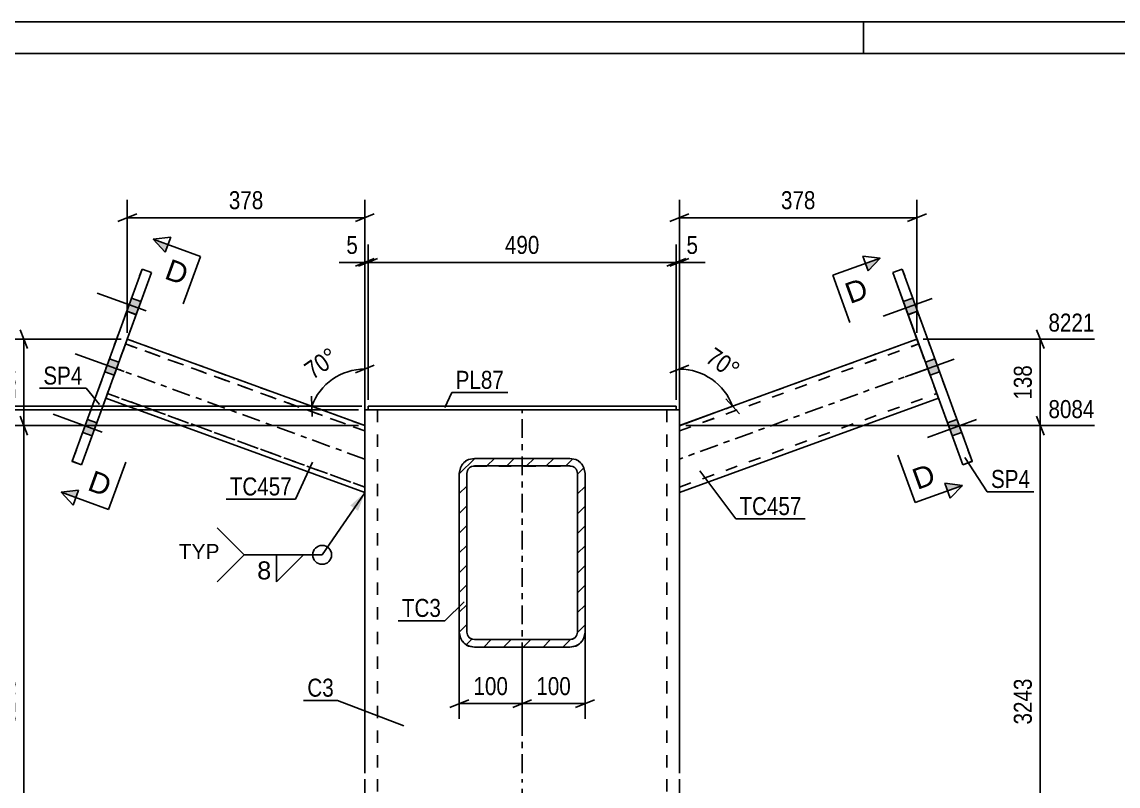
# Model space of a CAD drawing. Header units: millimetres. Extents: x 0 to 594, y 0 to 420.
# Drawn here: x 250.2 to 424.5, y 298.5 to 420 of the extents above; entities that cross this region are included whole.
import ezdxf

# ---------------------------------------------------------------- set-up
doc = ezdxf.new("R2010")
doc.units = ezdxf.units.MM
doc.linetypes.add('DXK_LINE_DOT2', pattern=[3.9198, 1.9599, -1.9599])
doc.linetypes.add('DXK_LINE_DOT3', pattern=[5.9187, 2.979, -0.9799, 0.9799, -0.9799])
doc.styles.add('Arial', font='arial.ttf', dxfattribs={"height": 0.2})
doc.styles.add('Arial Narrow', font='ARIALN.TTF', dxfattribs={"height": 0.2})

# ---------------------------------------------------------------- blocks, each defined once
blk = doc.blocks.new('Unknown-681868596-1134')
at = {"color": 5, "linetype": 'Continuous'}
for p, q in [((594, 420), (0, 420)), ((384, 415), (384, 420)), ((589, 415), (5, 415))]:
    blk.add_line(p, q, dxfattribs=at)
blk = doc.blocks.new('Part-681868596-1384 - 1250')
at = {"color": 7, "linetype": 'DXK_LINE_DOT2'}
for p, q in [((266.94, 369.57), (266.89, 369.45)), ((266.89, 369.45), (266.94, 369.57)), ((304.71, 355.82), (266.94, 369.57)), ((266.94, 369.57), (266.94, 369.57)), ((266.6, 368.64), (263.81, 360.98)), ((266.6, 368.64), (263.85, 361.1)), ((266.49, 368.35), (263.96, 361.39)), ((266.49, 368.35), (263.96, 361.39)), ((266.49, 368.35), (266.64, 368.76)), ((266.58, 368.6), (266.49, 368.35)), ((266.64, 368.76), (266.58, 368.6)), ((266.78, 369.13), (266.6, 368.64)), ((266.6, 368.64), (266.78, 369.13)), ((266.66, 368.82), (266.64, 368.76)), ((266.64, 368.76), (266.66, 368.81)), ((266.66, 368.82), (304.71, 354.97)), ((266.66, 368.81), (266.66, 368.82)), ((304.71, 354.97), (266.66, 368.81)), ((266.89, 369.45), (266.78, 369.13)), ((266.78, 369.13), (266.89, 369.45)), ((263.68, 360.61), (263.85, 361.1)), ((263.81, 360.98), (263.68, 360.61)), ((263.81, 360.98), (263.79, 360.92)), ((263.79, 360.92), (263.81, 360.98)), ((263.79, 360.92), (304.71, 346.03)), ((304.71, 346.03), (263.79, 360.92)), ((263.79, 360.92), (263.79, 360.92)), ((263.96, 361.39), (263.81, 360.98)), ((263.81, 360.98), (263.87, 361.14)), ((263.87, 361.14), (263.96, 361.39)), ((263.52, 360.17), (263.56, 360.29)), ((263.56, 360.28), (263.52, 360.17)), ((263.52, 360.17), (263.52, 360.17)), ((263.68, 360.61), (263.56, 360.28)), ((263.56, 360.29), (263.68, 360.61)), ((304.71, 345.18), (304.71, 355.82))]:
    blk.add_line(p, q, dxfattribs=at)
at = {"color": 2, "linetype": 'Continuous'}
for p, q in [((304.71, 355.82), (266.94, 369.57)), ((263.52, 360.17), (304.71, 345.18)), ((304.71, 345.18), (263.52, 360.17))]:
    blk.add_line(p, q, dxfattribs=at)
at = {"color": 7, "linetype": 'DXK_LINE_DOT3'}
blk.add_line((304.71, 350.5), (265.23, 364.87), dxfattribs=at)
blk = doc.blocks.new('Part-681868596-1276 - 1250')
at = {"color": 2, "linetype": 'Continuous'}
for p, q in [((390.14, 380.69), (388.64, 380.14)), ((388.64, 380.14), (399.75, 349.6)), ((388.64, 380.14), (388.64, 380.14)), ((388.64, 380.14), (388.64, 380.14)), ((388.64, 380.14), (392.48, 369.57)), ((401.26, 350.15), (390.14, 380.69)), ((395.9, 360.17), (399.75, 349.6)), ((399.75, 349.6), (401.26, 350.15)), ((401.26, 350.14), (399.75, 349.6)), ((399.75, 349.6), (399.75, 349.6)), ((401.26, 350.14), (401.25, 350.15)), ((401.26, 350.15), (401.26, 350.14))]:
    blk.add_line(p, q, dxfattribs=at)
at = {"color": 7, "linetype": 'DXK_LINE_DOT2'}
for p, q in [((388.64, 380.14), (390.14, 380.68)), ((390.14, 380.69), (390.14, 380.68)), ((401.25, 350.15), (390.14, 380.68)), ((392.48, 369.57), (395.9, 360.17))]:
    blk.add_line(p, q, dxfattribs=at)
blk = doc.blocks.new('Part-681868596-1306 - 1250')
at = {"color": 2, "linetype": 'Continuous'}
for p, q in [((392.48, 369.57), (354.71, 355.82)), ((354.71, 345.18), (395.9, 360.17)), ((354.71, 345.18), (395.9, 360.17))]:
    blk.add_line(p, q, dxfattribs=at)
at = {"color": 7, "linetype": 'DXK_LINE_DOT2'}
for p, q in [((354.71, 355.82), (392.48, 369.57)), ((392.48, 369.57), (392.48, 369.57)), ((392.48, 369.57), (392.53, 369.45)), ((392.53, 369.45), (392.48, 369.57)), ((354.71, 354.97), (392.76, 368.82)), ((354.71, 354.97), (392.76, 368.81)), ((392.53, 369.45), (392.64, 369.13)), ((392.64, 369.13), (392.53, 369.45)), ((392.64, 369.13), (392.82, 368.64)), ((392.76, 368.81), (392.64, 369.13)), ((392.76, 368.81), (392.76, 368.82)), ((392.78, 368.76), (392.76, 368.82)), ((392.76, 368.81), (395.57, 361.1)), ((392.76, 368.81), (392.78, 368.76)), ((392.93, 368.35), (392.78, 368.76)), ((392.78, 368.76), (392.84, 368.59)), ((392.82, 368.64), (395.57, 361.1)), ((392.84, 368.59), (392.93, 368.35)), ((392.93, 368.35), (395.46, 361.38)), ((392.93, 368.35), (395.46, 361.39)), ((354.71, 346.03), (395.63, 360.92)), ((354.71, 346.03), (395.63, 360.92)), ((395.55, 361.14), (395.46, 361.39)), ((395.46, 361.38), (395.61, 360.98)), ((395.61, 360.98), (395.55, 361.14)), ((395.57, 361.1), (395.74, 360.61)), ((395.74, 360.61), (395.57, 361.1)), ((395.61, 360.98), (395.63, 360.92)), ((395.63, 360.92), (395.61, 360.98)), ((395.63, 360.92), (395.63, 360.92)), ((395.74, 360.61), (395.86, 360.29)), ((395.86, 360.28), (395.74, 360.61)), ((395.86, 360.29), (395.9, 360.17)), ((395.9, 360.17), (395.86, 360.28)), ((395.9, 360.17), (395.9, 360.17)), ((354.71, 355.82), (354.71, 345.18))]:
    blk.add_line(p, q, dxfattribs=at)
at = {"color": 7, "linetype": 'DXK_LINE_DOT3'}
blk.add_line((394.19, 364.87), (354.71, 350.5), dxfattribs=at)
blk = doc.blocks.new('Part-681868596-1321 - 1250')
at = {"color": 2, "linetype": 'Continuous'}
for p, q in [((354.21, 358.92), (305.21, 358.92)), ((305.21, 358.32), (305.21, 358.92)), ((305.21, 358.32), (306.89, 358.32)), ((354.21, 358.32), (352.53, 358.32)), ((354.21, 358.32), (354.21, 358.92))]:
    blk.add_line(p, q, dxfattribs=at)
at = {"color": 7, "linetype": 'DXK_LINE_DOT2'}
for p, q in [((305.21, 358.91), (354.21, 358.91)), ((305.21, 358.31), (305.21, 358.32)), ((305.21, 358.31), (305.21, 358.32)), ((354.21, 358.31), (305.21, 358.31)), ((352.53, 358.32), (306.89, 358.32)), ((354.21, 358.31), (354.21, 358.32)), ((354.21, 358.32), (354.21, 358.31))]:
    blk.add_line(p, q, dxfattribs=at)
blk = doc.blocks.new('Part-681868596-1347 - 1250')
at = {"color": 7, "linetype": 'DXK_LINE_DOT2'}
for p, q in [((322.11, 350.6), (321.19, 350.41)), ((322.11, 350.6), (337.31, 350.6)), ((322.11, 350.59), (322.11, 350.6)), ((337.31, 350.6), (337.31, 350.59)), ((338.23, 350.41), (337.31, 350.6)), ((319.89, 349.11), (319.71, 348.2)), ((320.91, 348.2), (321, 348.66)), ((321, 348.65), (321, 348.66)), ((321.65, 349.31), (322.11, 349.4)), ((322.11, 349.39), (322.11, 349.4)), ((322.11, 349.4), (337.31, 349.4)), ((337.31, 349.39), (337.31, 349.4)), ((337.31, 349.4), (337.77, 349.31)), ((338.42, 348.65), (338.42, 348.66)), ((338.42, 348.66), (338.51, 348.2)), ((339.71, 348.2), (339.53, 349.11)), ((319.71, 348.2), (319.71, 322.99)), ((320.91, 348.19), (320.91, 348.2)), ((320.91, 323), (320.91, 348.2)), ((338.51, 348.19), (338.51, 348.2)), ((338.51, 323), (338.51, 348.2)), ((339.71, 348.2), (339.71, 322.99)), ((319.71, 323), (319.89, 322.08)), ((320.91, 322.99), (320.91, 323)), ((321, 322.54), (320.91, 323)), ((338.51, 323), (338.42, 322.54)), ((338.51, 322.99), (338.51, 323)), ((339.53, 322.08), (339.71, 323)), ((319.89, 322.07), (319.89, 322.08)), ((321.19, 320.78), (322.11, 320.6)), ((322.11, 321.8), (321.65, 321.89)), ((322.11, 321.79), (322.11, 321.8)), ((322.11, 321.8), (337.31, 321.8)), ((337.77, 321.89), (337.31, 321.8)), ((337.31, 321.79), (337.31, 321.8)), ((337.31, 320.6), (338.23, 320.78)), ((339.53, 322.07), (339.53, 322.08)), ((322.11, 320.6), (337.31, 320.6)), ((322.11, 320.59), (322.11, 320.6)), ((337.31, 320.59), (337.31, 320.6))]:
    blk.add_line(p, q, dxfattribs=at)
at = {"color": 7, "linetype": 'DXK_LINE_DOT3'}
blk.add_line((329.71, 335.59), (329.71, 335.6), dxfattribs=at)
at = {"color": 7, "linetype": 'DXK_LINE_DOT2'}
for centre, radius, start, end in [((322.11, 348.2), 2.4, 112.5, 157.5), ((337.31, 348.2), 2.4, 22.5, 67.5), ((322.11, 348.2), 1.2, 112.5, 157.5), ((337.31, 348.2), 1.2, 22.5, 67.5), ((322.11, 323), 1.2, 202.5, 247.5), ((337.31, 323), 1.2, 292.5, 337.5), ((322.11, 323), 2.4, 202.5, 247.5), ((337.31, 323), 2.4, 292.5, 337.5)]:
    blk.add_arc(centre, radius, start, end, dxfattribs=at)
blk = doc.blocks.new('Part-681868596-1379 - 1250')
at = {"linetype": 'Continuous'}
h = blk.add_hatch(dxfattribs=at)
h.set_pattern_fill('', scale=0.7, style=0, pattern_type=0)
h.set_pattern_definition([(45, (319.7103, 323.0087), (-1.57154, 1.57154), [])])
h.paths.add_polyline_path([(319.71, 348.21), (319.71, 323.01), (319.89, 322.09), (320.41, 321.31), (321.19, 320.79), (322.11, 320.61), (337.31, 320.61), (338.23, 320.79), (339.01, 321.31), (339.53, 322.09), (339.71, 323.01), (339.71, 348.21), (339.53, 349.13), (339.01, 349.91), (338.23, 350.43), (337.31, 350.61), (322.11, 350.61), (321.19, 350.43), (320.41, 349.91), (319.89, 349.13)])
h.paths.add_polyline_path([(321.26, 349.06), (321.65, 349.32), (322.11, 349.41), (337.31, 349.41), (337.77, 349.32), (338.16, 349.06), (338.42, 348.67), (338.51, 348.21), (338.51, 323.01), (338.42, 322.55), (338.16, 322.16), (337.77, 321.9), (337.31, 321.81), (322.11, 321.81), (321.65, 321.9), (321.26, 322.16), (321, 322.55), (320.91, 323.01), (320.91, 348.21), (321, 348.67)])
at = {"color": 7, "linetype": 'DXK_LINE_DOT2'}
for p, q in [((321.19, 350.42), (322.11, 350.61)), ((322.11, 350.61), (337.31, 350.61)), ((322.11, 350.61), (322.11, 350.61)), ((337.31, 350.61), (337.31, 350.61)), ((337.31, 350.61), (338.23, 350.42)), ((319.71, 348.21), (319.89, 349.12)), ((321, 348.66), (320.91, 348.21)), ((321, 348.66), (321, 348.67)), ((338.42, 348.66), (338.42, 348.67)), ((338.51, 348.21), (338.42, 348.66)), ((339.53, 349.12), (339.71, 348.21)), ((319.71, 348.21), (319.71, 323.01)), ((320.91, 348.21), (320.91, 348.21)), ((320.91, 323.01), (320.91, 348.21)), ((338.51, 348.21), (338.51, 348.21)), ((338.51, 323.01), (338.51, 348.21)), ((339.71, 348.21), (339.71, 323.01)), ((319.89, 322.09), (319.71, 323.01)), ((320.91, 323.01), (320.91, 323.01)), ((320.91, 323.01), (321, 322.55)), ((338.42, 322.55), (338.51, 323.01)), ((338.51, 323.01), (338.51, 323.01)), ((339.71, 323.01), (339.53, 322.09)), ((339.71, 323.01), (339.71, 323.01)), ((319.89, 322.09), (319.89, 322.09)), ((321.65, 321.9), (322.11, 321.81)), ((322.11, 321.81), (322.11, 321.81)), ((322.11, 321.81), (337.31, 321.81)), ((337.31, 321.81), (337.77, 321.9)), ((337.31, 321.81), (337.31, 321.81)), ((339.53, 322.09), (339.53, 322.09))]:
    blk.add_line(p, q, dxfattribs=at)
at = {"color": 2, "linetype": 'Continuous'}
for p, q in [((322.11, 350.61), (321.19, 350.43)), ((322.11, 350.61), (337.31, 350.61)), ((338.23, 350.43), (337.31, 350.61)), ((319.89, 349.13), (319.71, 348.21)), ((320.91, 348.21), (321, 348.67)), ((322.11, 349.41), (321.65, 349.31)), ((321.65, 349.32), (322.11, 349.41)), ((322.11, 349.41), (322.11, 349.41)), ((322.11, 349.41), (337.31, 349.41)), ((322.11, 349.41), (337.31, 349.41)), ((337.31, 349.41), (337.31, 349.41)), ((337.77, 349.31), (337.31, 349.41)), ((337.31, 349.41), (337.77, 349.32)), ((338.42, 348.67), (338.51, 348.21)), ((339.71, 348.21), (339.53, 349.13)), ((319.71, 323.01), (319.71, 348.21)), ((320.91, 323.01), (320.91, 348.21)), ((338.51, 323.01), (338.51, 348.21)), ((339.71, 323.01), (339.71, 348.21)), ((319.71, 323.01), (319.89, 322.09)), ((321, 322.55), (320.91, 323.01)), ((338.51, 323.01), (338.42, 322.55)), ((339.53, 322.09), (339.71, 323.01)), ((322.11, 320.61), (321.19, 320.79)), ((321.19, 320.79), (322.11, 320.61)), ((322.11, 321.81), (321.65, 321.9)), ((322.11, 321.81), (337.31, 321.81)), ((337.77, 321.9), (337.31, 321.81)), ((338.23, 320.79), (337.31, 320.61)), ((337.31, 320.61), (338.23, 320.79)), ((322.11, 320.61), (337.31, 320.61)), ((322.11, 320.61), (322.11, 320.61)), ((322.11, 320.61), (337.31, 320.61)), ((337.31, 320.61), (337.31, 320.61))]:
    blk.add_line(p, q, dxfattribs=at)
at = {"color": 7, "linetype": 'DXK_LINE_DOT3'}
blk.add_line((329.71, 335.6), (329.71, 335.61), dxfattribs=at)
at = {"color": 2, "linetype": 'Continuous'}
for centre, radius, start, end in [((322.11, 348.21), 2.4, 112.5, 157.5), ((337.31, 348.21), 2.4, 22.5, 67.5), ((322.11, 348.21), 1.2, 112.5, 157.5), ((322.11, 348.21), 1.2, 112.5, 157.5), ((337.31, 348.21), 1.2, 22.5, 67.5), ((337.31, 348.21), 1.2, 22.5, 67.5), ((322.11, 323.01), 1.2, 202.5, 247.5), ((337.31, 323.01), 1.2, 292.5, 337.5), ((322.11, 323.01), 2.4, 202.5, 247.5), ((322.11, 323.01), 2.4, 202.5, 247.5), ((337.31, 323.01), 2.4, 292.5, 337.5), ((337.31, 323.01), 2.4, 292.5, 337.5)]:
    blk.add_arc(centre, radius, start, end, dxfattribs=at)
at = {"color": 7, "linetype": 'DXK_LINE_DOT2'}
for centre, radius, start, end in [((322.11, 348.21), 2.4, 112.5, 157.5), ((337.31, 348.21), 2.4, 22.5, 67.5), ((322.11, 323.01), 1.2, 202.5, 247.5), ((337.31, 323.01), 1.2, 292.5, 337.5)]:
    blk.add_arc(centre, radius, start, end, dxfattribs=at)
blk = doc.blocks.new('Part-681868596-1464 - 1250')
at = {"linetype": 'Continuous'}
blk.add_hatch(color=2, dxfattribs=at).paths.add_polyline_path([(304.71, 217.24), (303.91, 218.64), (305.51, 218.64)])
at = {"color": 2, "linetype": 'Continuous'}
for p, q in [((304.71, 358.32), (304.71, 300.59)), ((304.71, 358.32), (305.01, 358.32)), ((305.01, 358.32), (305.21, 358.32)), ((306.89, 358.32), (307.18, 358.32)), ((307.18, 358.32), (308.71, 358.32)), ((308.71, 358.32), (350.71, 358.32)), ((350.71, 358.32), (352.24, 358.32)), ((352.53, 358.32), (352.24, 358.32)), ((354.41, 358.32), (354.21, 358.32)), ((354.41, 358.32), (354.71, 358.32)), ((354.71, 358.32), (354.71, 300.59)), ((304.71, 299.59), (304.71, 218.18)), ((354.71, 299.59), (354.71, 218.18)), ((304.71, 217.24), (303.91, 218.64)), ((303.91, 218.64), (305.51, 218.64)), ((305.51, 218.64), (304.71, 217.24)), ((304.71, 217.18), (304.71, 197.18)), ((354.71, 217.18), (354.71, 197.18))]:
    blk.add_line(p, q, dxfattribs=at)
at = {"color": 7, "linetype": 'DXK_LINE_DOT2'}
for p, q in [((305.01, 358.31), (304.71, 358.31)), ((305.88, 358.31), (305.01, 358.31)), ((305.21, 358.32), (305.88, 358.32)), ((305.88, 358.32), (306.89, 358.32)), ((307.18, 358.31), (305.88, 358.31)), ((306.71, 358.32), (306.71, 300.59)), ((306.86, 358.32), (306.71, 358.32)), ((306.71, 358.31), (306.86, 358.31)), ((307.3, 358.32), (306.86, 358.32)), ((306.86, 358.31), (307.3, 358.31)), ((308.71, 358.31), (307.18, 358.31)), ((307.94, 358.32), (307.3, 358.32)), ((307.3, 358.31), (307.94, 358.31)), ((308.71, 358.32), (307.94, 358.32)), ((307.94, 358.31), (308.71, 358.31)), ((308.71, 358.32), (350.71, 358.32)), ((308.71, 358.31), (350.71, 358.31)), ((308.71, 358.31), (350.71, 358.31)), ((351.48, 358.32), (350.71, 358.32)), ((350.71, 358.31), (351.48, 358.31)), ((352.24, 358.31), (350.71, 358.31)), ((352.12, 358.32), (351.48, 358.32)), ((351.48, 358.31), (352.12, 358.31)), ((352.56, 358.32), (352.12, 358.32)), ((352.12, 358.31), (352.56, 358.31)), ((353.54, 358.31), (352.24, 358.31)), ((353.54, 358.32), (352.53, 358.32)), ((352.71, 358.32), (352.56, 358.32)), ((352.56, 358.31), (352.71, 358.31)), ((352.71, 358.32), (352.71, 300.59)), ((354.21, 358.32), (353.54, 358.32)), ((354.41, 358.31), (353.54, 358.31)), ((354.71, 358.31), (354.41, 358.31)), ((306.71, 299.59), (306.71, 218.18)), ((352.71, 299.59), (352.71, 218.18)), ((306.71, 217.18), (306.71, 182.17)), ((352.71, 217.18), (352.71, 182.17)), ((304.71, 197.18), (304.71, 182.17)), ((354.71, 197.18), (354.71, 182.17)), ((304.71, 182.17), (304.71, 182.18)), ((305.01, 182.18), (304.71, 182.18)), ((304.71, 182.17), (305.01, 182.17)), ((305.88, 182.18), (305.01, 182.18)), ((305.01, 182.17), (305.88, 182.17)), ((307.18, 182.18), (305.88, 182.18)), ((305.88, 182.17), (307.18, 182.17)), ((306.71, 182.17), (306.71, 182.18)), ((306.71, 182.18), (306.86, 182.18)), ((306.86, 182.17), (306.71, 182.17)), ((306.86, 182.18), (307.3, 182.18)), ((307.3, 182.17), (306.86, 182.17)), ((308.71, 182.18), (307.18, 182.18)), ((307.18, 182.17), (308.71, 182.17)), ((307.3, 182.18), (307.94, 182.18)), ((307.94, 182.17), (307.3, 182.17)), ((307.94, 182.18), (308.71, 182.18)), ((308.71, 182.17), (307.94, 182.17)), ((308.71, 182.18), (350.71, 182.18)), ((308.71, 182.18), (350.71, 182.18)), ((308.71, 182.17), (350.71, 182.17)), ((308.71, 182.17), (350.71, 182.17)), ((350.71, 182.18), (351.48, 182.18)), ((352.24, 182.18), (350.71, 182.18)), ((351.48, 182.17), (350.71, 182.17)), ((350.71, 182.17), (352.24, 182.17)), ((351.48, 182.18), (352.12, 182.18)), ((352.12, 182.17), (351.48, 182.17)), ((352.12, 182.18), (352.56, 182.18)), ((352.56, 182.17), (352.12, 182.17)), ((353.54, 182.18), (352.24, 182.18)), ((352.24, 182.17), (353.54, 182.17)), ((352.56, 182.18), (352.71, 182.18)), ((352.71, 182.17), (352.56, 182.17)), ((352.71, 182.17), (352.71, 182.18)), ((354.41, 182.18), (353.54, 182.18)), ((353.54, 182.17), (354.41, 182.17)), ((354.71, 182.18), (354.41, 182.18)), ((354.41, 182.17), (354.71, 182.17)), ((354.71, 182.17), (354.71, 182.18))]:
    blk.add_line(p, q, dxfattribs=at)
at = {"color": 7, "linetype": 'DXK_LINE_DOT3'}
for p, q in [((329.71, 300.59), (329.71, 358.32)), ((329.71, 218.18), (329.71, 299.59)), ((329.71, 182.17), (329.71, 217.18))]:
    blk.add_line(p, q, dxfattribs=at)
at = {"color": 2, "linetype": 'Continuous'}
blk.add_circle((304.71, 218.14), 1, dxfattribs=at)
blk = doc.blocks.new('Part-681868596-1406 - 1250')
at = {"color": 2, "linetype": 'Continuous'}
for p, q in [((269.28, 380.69), (258.16, 350.15)), ((259.67, 349.6), (270.78, 380.14)), ((270.78, 380.14), (266.94, 369.57)), ((270.78, 380.14), (269.28, 380.69)), ((270.78, 380.14), (270.78, 380.14)), ((270.78, 380.14), (270.78, 380.14)), ((263.52, 360.17), (259.67, 349.6)), ((258.16, 350.15), (259.67, 349.6)), ((258.16, 350.15), (258.16, 350.14)), ((258.16, 350.14), (258.17, 350.15)), ((259.67, 349.6), (258.16, 350.14)), ((259.67, 349.6), (259.67, 349.6))]:
    blk.add_line(p, q, dxfattribs=at)
at = {"color": 7, "linetype": 'DXK_LINE_DOT2'}
for p, q in [((258.17, 350.15), (269.28, 380.68)), ((269.28, 380.69), (269.28, 380.68)), ((269.28, 380.68), (270.78, 380.14)), ((266.94, 369.57), (263.52, 360.17))]:
    blk.add_line(p, q, dxfattribs=at)
blk = doc.blocks.new('Bolt-681868596-1407 - 1250')
at = {"linetype": 'Continuous'}
for points in [[(268.36, 373.46), (269.11, 375.53), (267.6, 376.08), (266.85, 374.01)], [(268.36, 373.47), (269.11, 375.53), (267.6, 376.08), (266.85, 374.01)], [(268.36, 373.47), (269.11, 375.54), (267.6, 376.08), (266.85, 374.02)], [(264.85, 363.83), (265.6, 365.9), (264.1, 366.45), (263.35, 364.38)], [(264.85, 363.84), (265.6, 365.9), (264.1, 366.45), (263.35, 364.38)], [(261.34, 354.2), (262.1, 356.27), (260.59, 356.82), (259.84, 354.75)], [(261.34, 354.2), (262.1, 356.27), (260.59, 356.82), (259.84, 354.75)], [(261.34, 354.2), (262.1, 356.27), (260.59, 356.82), (259.84, 354.75)]]:
    blk.add_hatch(color=1, dxfattribs=at).paths.add_polyline_path(points)
at = {"color": 1, "linetype": 'Continuous'}
for p, q in [((269.95, 374.06), (262.15, 376.9)), ((269.95, 374.05), (262.15, 376.89)), ((269.95, 374.06), (262.15, 376.89)), ((269.11, 375.53), (267.6, 376.08)), ((269.11, 375.53), (267.6, 376.08)), ((269.11, 375.54), (267.6, 376.08)), ((268.36, 373.47), (266.85, 374.02)), ((268.36, 373.46), (266.85, 374.01)), ((268.36, 373.47), (266.85, 374.01)), ((266.45, 364.42), (258.65, 367.26)), ((266.45, 364.43), (258.65, 367.26)), ((265.6, 365.9), (264.1, 366.45)), ((265.6, 365.9), (264.1, 366.45)), ((264.85, 363.83), (263.35, 364.38)), ((264.85, 363.84), (263.35, 364.38)), ((262.94, 354.79), (255.14, 357.63)), ((262.94, 354.79), (255.14, 357.63)), ((262.94, 354.79), (255.14, 357.63)), ((262.1, 356.27), (260.59, 356.82)), ((262.1, 356.27), (260.59, 356.82)), ((262.1, 356.27), (260.59, 356.82)), ((261.34, 354.2), (259.84, 354.75)), ((261.34, 354.2), (259.84, 354.75)), ((261.34, 354.2), (259.84, 354.75))]:
    blk.add_line(p, q, dxfattribs=at)
blk = doc.blocks.new('Bolt-681868596-1485 - 1250')
at = {"linetype": 'Continuous'}
for points in [[(392.57, 374.01), (391.82, 376.08), (390.31, 375.53), (391.07, 373.46)], [(392.57, 374.01), (391.82, 376.08), (390.31, 375.53), (391.07, 373.47)], [(392.57, 374.02), (391.82, 376.08), (390.31, 375.54), (391.07, 373.47)], [(396.07, 364.38), (395.32, 366.45), (393.82, 365.9), (394.57, 363.83)], [(396.07, 364.38), (395.32, 366.45), (393.82, 365.9), (394.57, 363.84)], [(399.58, 354.75), (398.83, 356.82), (397.32, 356.27), (398.08, 354.2)], [(399.58, 354.75), (398.83, 356.82), (397.32, 356.27), (398.08, 354.2)], [(399.58, 354.75), (398.83, 356.82), (397.32, 356.27), (398.08, 354.2)]]:
    blk.add_hatch(color=1, dxfattribs=at).paths.add_polyline_path(points)
at = {"color": 1, "linetype": 'Continuous'}
for p, q in [((394.92, 376.04), (387.12, 373.2)), ((394.92, 376.04), (387.12, 373.2)), ((394.92, 376.04), (387.12, 373.2)), ((391.82, 376.08), (390.31, 375.53)), ((391.82, 376.08), (390.31, 375.53)), ((391.82, 376.08), (390.31, 375.54)), ((392.57, 374.02), (391.07, 373.47)), ((392.57, 374.01), (391.07, 373.46)), ((392.57, 374.01), (391.07, 373.47)), ((398.42, 366.41), (390.62, 363.57)), ((398.42, 366.41), (390.62, 363.57)), ((395.32, 366.45), (393.82, 365.9)), ((395.32, 366.45), (393.82, 365.9)), ((396.07, 364.38), (394.57, 363.83)), ((396.07, 364.38), (394.57, 363.84)), ((401.93, 356.78), (394.13, 353.94)), ((401.93, 356.78), (394.13, 353.94)), ((401.93, 356.77), (394.13, 353.93)), ((398.83, 356.82), (397.32, 356.27)), ((398.83, 356.82), (397.32, 356.27)), ((398.83, 356.82), (397.32, 356.27)), ((399.58, 354.75), (398.08, 354.2)), ((399.58, 354.75), (398.08, 354.2)), ((399.58, 354.75), (398.08, 354.2))]:
    blk.add_line(p, q, dxfattribs=at)
blk = doc.blocks.new('StraightDimension-681868596-1768 - 1250')
at = {"color": 7, "linetype": 'Continuous'}
for p, q in [((319.71, 334.59), (319.71, 309.23)), ((329.71, 319.61), (329.71, 309.23)), ((318.21, 311.03), (321.21, 312.23)), ((331.21, 312.23), (328.21, 311.03)), ((319.71, 311.63), (329.71, 311.63))]:
    blk.add_line(p, q, dxfattribs=at)
at = {"color": 0}
blk.add_wipeout([(328.05, 312.38), (328.05, 316.58), (321.37, 316.58), (321.37, 312.38)], dxfattribs=at)
at = {"color": 3, "style": 'Arial Narrow'}
blk.add_text('100', height=2.863, dxfattribs=at).set_placement((321.97, 312.98))
blk = doc.blocks.new('StraightDimension-681868596-1778 - 1250')
at = {"color": 7, "linetype": 'Continuous'}
for p, q in [((354.21, 359.92), (354.21, 384.62)), ((354.71, 359.32), (354.71, 384.62)), ((352.71, 381.17), (355.71, 382.37)), ((356.21, 382.37), (353.21, 381.17)), ((354.21, 381.77), (354.71, 381.77))]:
    blk.add_line(p, q, dxfattribs=at)
at = {"color": 0}
blk.add_wipeout([(358.26, 382.52), (358.26, 386.72), (355.24, 386.72), (355.24, 382.52)], dxfattribs=at)
at = {"color": 7, "linetype": 'Continuous'}
blk.add_line((354.71, 381.77), (358.79, 381.77), dxfattribs=at)
blk.add_line((354.71, 381.77), (358.79, 381.77), dxfattribs=at)
at = {"color": 3, "style": 'Arial Narrow'}
blk.add_text('5', height=2.86, dxfattribs=at).set_placement((355.84, 383.12))
blk = doc.blocks.new('AngleDimension-681868596-1520 - 1250')
at = {"color": 7, "linetype": 'Continuous'}
for p, q in [((356.21, 365.41), (353.21, 364.21)), ((354.71, 356.81), (354.71, 364.81)), ((354.71, 364.81), (354.71, 355.81)), ((362.09, 360.09), (364.24, 357.69)), ((363.17, 358.89), (354.71, 355.81))]:
    blk.add_line(p, q, dxfattribs=at)
blk.add_arc((354.71, 355.81), 9, 20, 90, dxfattribs=at)
at = {"color": 0}
blk.add_wipeout([(363.14, 362.22), (365.55, 365.66), (360.26, 369.36), (357.85, 365.92)], dxfattribs=at)
at = {"color": 3, "style": 'Arial Narrow'}
blk.add_text('70°', height=2.863, rotation=-35.002, dxfattribs=at).set_placement((358.68, 366.07))
blk = doc.blocks.new('AngleDimension-681868596-1524 - 1250')
at = {"color": 7, "linetype": 'Continuous'}
for p, q in [((303.21, 364.22), (306.21, 365.42)), ((304.71, 356.82), (304.71, 364.82)), ((304.71, 364.82), (304.71, 355.82)), ((296.2, 360.51), (296.3, 357.28)), ((296.25, 358.9), (304.71, 355.82))]:
    blk.add_line(p, q, dxfattribs=at)
blk.add_arc((304.71, 355.82), 9, 90, 160, dxfattribs=at)
at = {"color": 0}
blk.add_wipeout([(301.57, 365.93), (299.16, 369.37), (293.87, 365.66), (296.28, 362.22)], dxfattribs=at)
at = {"color": 3, "style": 'Arial Narrow'}
blk.add_text('70°', height=2.863, rotation=35.002, dxfattribs=at).set_placement((296.43, 363.06))
blk = doc.blocks.new('StraightDimension-681868596-1759 - 1250')
at = {"color": 7, "linetype": 'Continuous'}
for p, q in [((339.71, 334.59), (339.71, 309.23)), ((329.71, 319.61), (329.71, 309.23)), ((328.21, 311.03), (331.21, 312.23)), ((341.21, 312.23), (338.21, 311.03)), ((329.71, 311.63), (339.71, 311.63))]:
    blk.add_line(p, q, dxfattribs=at)
at = {"color": 0}
blk.add_wipeout([(338.05, 312.38), (338.05, 316.58), (331.37, 316.58), (331.37, 312.38)], dxfattribs=at)
at = {"color": 3, "style": 'Arial Narrow'}
blk.add_text('100', height=2.863, dxfattribs=at).set_placement((331.97, 312.98))
blk = doc.blocks.new('StraightDimension-681868596-1784 - 1250')
at = {"color": 7, "linetype": 'Continuous'}
for p, q in [((305.21, 359.92), (305.21, 384.62)), ((354.21, 359.92), (354.21, 384.62)), ((306.71, 382.37), (303.71, 381.17)), ((305.21, 381.77), (354.21, 381.77)), ((352.71, 381.17), (355.71, 382.37))]:
    blk.add_line(p, q, dxfattribs=at)
at = {"color": 0}
blk.add_wipeout([(333.05, 382.52), (333.05, 386.72), (326.37, 386.72), (326.37, 382.52)], dxfattribs=at)
at = {"color": 3, "style": 'Arial Narrow'}
blk.add_text('490', height=2.863, dxfattribs=at).set_placement((326.97, 383.12))
blk = doc.blocks.new('StraightDimension-681868596-10734 - 1250')
at = {"color": 7, "linetype": 'Continuous'}
for p, q in [((233.64, 356.82), (232.44, 359.82)), ((303.71, 358.32), (230.19, 358.32)), ((233.04, 182.17), (233.04, 358.32)), ((232.44, 183.67), (233.64, 180.67)), ((288.71, 182.17), (230.19, 182.17))]:
    blk.add_line(p, q, dxfattribs=at)
at = {"color": 0}
blk.add_wipeout([(232.29, 274.5), (228.09, 274.5), (228.09, 265.99), (232.29, 265.99)], dxfattribs=at)
at = {"color": 3, "style": 'Arial Narrow'}
blk.add_text('8109', height=2.863, rotation=90.0002, dxfattribs=at).set_placement((231.69, 266.59))
blk = doc.blocks.new('StraightDimension-681868596-1792 - 1250')
at = {"color": 7, "linetype": 'Continuous'}
for p, q in [((304.71, 359.32), (304.71, 384.62)), ((305.21, 359.92), (305.21, 384.62)), ((303.21, 381.17), (306.21, 382.37)), ((306.71, 382.37), (303.71, 381.17)), ((304.71, 381.77), (305.21, 381.77))]:
    blk.add_line(p, q, dxfattribs=at)
at = {"color": 0}
blk.add_wipeout([(304.19, 382.52), (304.19, 386.72), (301.16, 386.72), (301.16, 382.52)], dxfattribs=at)
at = {"color": 7, "linetype": 'Continuous'}
blk.add_line((304.71, 381.77), (300.63, 381.77), dxfattribs=at)
blk.add_line((304.71, 381.77), (300.63, 381.77), dxfattribs=at)
at = {"color": 3, "style": 'Arial Narrow'}
blk.add_text('5', height=2.86, dxfattribs=at).set_placement((301.76, 383.12))
blk = doc.blocks.new('StraightDimension-681868596-10733 - 1250')
at = {"color": 7, "linetype": 'Continuous'}
for p, q in [((232.44, 360.42), (233.64, 357.42)), ((233.64, 356.82), (232.44, 359.82)), ((304.21, 358.92), (230.19, 358.92)), ((303.71, 358.32), (230.19, 358.32)), ((233.04, 358.32), (233.04, 358.92))]:
    blk.add_line(p, q, dxfattribs=at)
at = {"color": 0}
blk.add_wipeout([(232.29, 362.48), (228.09, 362.48), (228.09, 359.45), (232.29, 359.45)], dxfattribs=at)
at = {"color": 7, "linetype": 'Continuous'}
blk.add_line((233.04, 358.92), (233.04, 363), dxfattribs=at)
blk.add_line((233.04, 358.92), (233.04, 363), dxfattribs=at)
at = {"color": 3, "style": 'Arial Narrow'}
blk.add_text('6', height=2.86, rotation=90.0002, dxfattribs=at).set_placement((231.69, 360.05))
blk = doc.blocks.new('StraightDimension-681868596-10779 - 1250')
at = {"color": 7, "linetype": 'Continuous'}
for p, q in [((265.94, 369.57), (241.87, 369.57)), ((251.08, 368.07), (249.88, 371.07)), ((250.48, 355.82), (250.48, 369.57)), ((249.88, 357.32), (251.08, 354.32)), ((303.71, 355.82), (237.37, 355.82))]:
    blk.add_line(p, q, dxfattribs=at)
at = {"color": 0, "linetype": 'Continuous'}
blk.add_wipeout([(249.78, 370.17), (249.78, 374.37), (241.27, 374.37), (241.27, 370.17)], dxfattribs=at)
at = {"color": 0}
blk.add_wipeout([(249.73, 366.04), (245.53, 366.04), (245.53, 359.35), (249.73, 359.35)], dxfattribs=at)
at = {"color": 3, "linetype": 'Continuous', "style": 'Arial Narrow'}
blk.add_text('8221', height=2.863, dxfattribs=at).set_placement((241.87, 370.77))
at = {"color": 3, "style": 'Arial Narrow'}
blk.add_text('137', height=2.863, rotation=90.0002, dxfattribs=at).set_placement((249.13, 359.95))
blk = doc.blocks.new('StraightDimension-681868596-10780 - 1250')
at = {"color": 7, "linetype": 'Continuous'}
for p, q in [((251.08, 354.32), (249.88, 357.32)), ((303.71, 355.82), (237.37, 355.82)), ((250.48, 268.11), (250.48, 355.82)), ((249.88, 269.61), (251.08, 266.61)), ((281.03, 268.11), (241.87, 268.11))]:
    blk.add_line(p, q, dxfattribs=at)
at = {"color": 0, "linetype": 'Continuous'}
blk.add_wipeout([(245.28, 356.42), (245.28, 360.62), (236.77, 360.62), (236.77, 356.42)], dxfattribs=at)
at = {"color": 0}
blk.add_wipeout([(249.73, 316.22), (245.53, 316.22), (245.53, 307.71), (249.73, 307.71)], dxfattribs=at)
at = {"color": 3, "linetype": 'Continuous', "style": 'Arial Narrow'}
blk.add_text('8084', height=2.863, dxfattribs=at).set_placement((237.37, 357.02))
at = {"color": 3, "style": 'Arial Narrow'}
blk.add_text('3243', height=2.863, rotation=90.0002, dxfattribs=at).set_placement((249.13, 308.31))
blk = doc.blocks.new('StraightDimension-681868596-10950 - 1250')
at = {"color": 7, "linetype": 'Continuous'}
for p, q in [((354.71, 359.32), (354.71, 391.73)), ((392.48, 370.57), (392.48, 391.73)), ((356.21, 389.48), (353.21, 388.28)), ((354.71, 388.88), (392.48, 388.88)), ((390.98, 388.28), (393.98, 389.48))]:
    blk.add_line(p, q, dxfattribs=at)
at = {"color": 0}
blk.add_wipeout([(376.94, 389.63), (376.94, 393.83), (370.26, 393.83), (370.26, 389.63)], dxfattribs=at)
at = {"color": 3, "style": 'Arial Narrow'}
blk.add_text('378', height=2.863, dxfattribs=at).set_placement((370.86, 390.23))
blk = doc.blocks.new('StraightDimension-681868596-10952 - 1250')
at = {"color": 7, "linetype": 'Continuous'}
for p, q in [((266.94, 370.57), (266.94, 391.73)), ((304.71, 359.32), (304.71, 391.73)), ((268.44, 389.48), (265.44, 388.28)), ((266.94, 388.88), (304.71, 388.88)), ((303.21, 388.28), (306.21, 389.48))]:
    blk.add_line(p, q, dxfattribs=at)
at = {"color": 0}
blk.add_wipeout([(289.17, 389.63), (289.17, 393.83), (282.48, 393.83), (282.48, 389.63)], dxfattribs=at)
at = {"color": 3, "style": 'Arial Narrow'}
blk.add_text('378', height=2.863, dxfattribs=at).set_placement((283.08, 390.23))
blk = doc.blocks.new('StraightDimension-681868596-10980 - 1250')
at = {"color": 7, "linetype": 'Continuous'}
for p, q in [((393.48, 369.57), (420.7, 369.57)), ((412.69, 368.07), (411.49, 371.07)), ((412.09, 355.82), (412.09, 369.57)), ((411.49, 357.32), (412.69, 354.32)), ((355.71, 355.82), (420.7, 355.82))]:
    blk.add_line(p, q, dxfattribs=at)
at = {"color": 0, "linetype": 'Continuous'}
blk.add_wipeout([(421.3, 370.17), (421.3, 374.37), (412.79, 374.37), (412.79, 370.17)], dxfattribs=at)
at = {"color": 0}
blk.add_wipeout([(411.34, 366.03), (407.14, 366.03), (407.14, 359.35), (411.34, 359.35)], dxfattribs=at)
at = {"color": 3, "linetype": 'Continuous', "style": 'Arial Narrow'}
blk.add_text('8221', height=2.863, dxfattribs=at).set_placement((413.39, 370.77))
at = {"color": 3, "style": 'Arial Narrow'}
blk.add_text('138', height=2.863, rotation=90.0002, dxfattribs=at).set_placement((410.74, 359.95))
blk = doc.blocks.new('StraightDimension-681868596-10981 - 1250')
at = {"color": 7, "linetype": 'Continuous'}
for p, q in [((412.69, 354.32), (411.49, 357.32)), ((355.71, 355.82), (420.7, 355.82)), ((412.09, 268.11), (412.09, 355.82)), ((411.49, 269.61), (412.69, 266.61)), ((378.39, 268.11), (420.7, 268.11))]:
    blk.add_line(p, q, dxfattribs=at)
at = {"color": 0, "linetype": 'Continuous'}
blk.add_wipeout([(421.3, 356.42), (421.3, 360.62), (412.79, 360.62), (412.79, 356.42)], dxfattribs=at)
at = {"color": 0}
blk.add_wipeout([(411.34, 316.22), (407.14, 316.22), (407.14, 307.71), (411.34, 307.71)], dxfattribs=at)
at = {"color": 3, "linetype": 'Continuous', "style": 'Arial Narrow'}
blk.add_text('8084', height=2.863, dxfattribs=at).set_placement((413.39, 357.02))
at = {"color": 3, "style": 'Arial Narrow'}
blk.add_text('3243', height=2.863, rotation=90.0002, dxfattribs=at).set_placement((410.74, 308.31))
blk = doc.blocks.new('Mark-681868596-1302 - 1250')
at = {"color": 0}
blk.add_wipeout([(374.12, 341.6), (374.12, 344.6), (364.26, 344.6), (364.26, 341.6)], dxfattribs=at)
blk.add_wipeout([(374.12, 341.6), (374.12, 344.6), (364.26, 344.6), (364.26, 341.6)], dxfattribs=at)
at = {"color": 30, "linetype": 'Continuous'}
for p, q in [((357.98, 348.64), (363.66, 341)), ((363.66, 341), (374.72, 341))]:
    blk.add_line(p, q, dxfattribs=at)
at = {"color": 3, "style": 'Arial Narrow'}
blk.add_text('TC457', height=2.863, dxfattribs=at).set_placement((364.26, 341.6))
blk = doc.blocks.new('Mark-681868596-1272 - 1250')
at = {"color": 0}
blk.add_wipeout([(410.46, 345.91), (410.46, 348.91), (404.25, 348.91), (404.25, 345.91)], dxfattribs=at)
blk.add_wipeout([(410.46, 345.91), (410.46, 348.91), (404.25, 348.91), (404.25, 345.91)], dxfattribs=at)
at = {"color": 30, "linetype": 'Continuous'}
for p, q in [((400.1, 350.78), (403.65, 345.31)), ((403.65, 345.31), (411.06, 345.31))]:
    blk.add_line(p, q, dxfattribs=at)
at = {"color": 3, "style": 'Arial Narrow'}
blk.add_text('SP4', height=2.863, dxfattribs=at).set_placement((404.25, 345.91))
blk = doc.blocks.new('Mark-681868596-1317 - 1250')
at = {"color": 0}
blk.add_wipeout([(326.82, 361.67), (326.82, 364.67), (319.14, 364.67), (319.14, 361.67)], dxfattribs=at)
blk.add_wipeout([(326.82, 361.67), (326.82, 364.67), (319.14, 364.67), (319.14, 361.67)], dxfattribs=at)
at = {"color": 30, "linetype": 'Continuous'}
for p, q in [((317.43, 358.71), (318.54, 361.07)), ((318.54, 361.07), (327.42, 361.07))]:
    blk.add_line(p, q, dxfattribs=at)
at = {"color": 3, "style": 'Arial Narrow'}
blk.add_text('PL87', height=2.863, dxfattribs=at).set_placement((319.14, 361.67))
blk = doc.blocks.new('Mark-681868596-1375 - 1250')
at = {"color": 0}
blk.add_wipeout([(316.8, 325.41), (316.8, 328.41), (310.59, 328.41), (310.59, 325.41)], dxfattribs=at)
blk.add_wipeout([(316.8, 325.41), (316.8, 328.41), (310.59, 328.41), (310.59, 325.41)], dxfattribs=at)
at = {"color": 30, "linetype": 'Continuous'}
for p in [(320.48, 327.8), (309.99, 324.81)]:
    blk.add_line(p, (317.4, 324.81), dxfattribs=at)
at = {"color": 3, "style": 'Arial Narrow'}
blk.add_text('TC3', height=2.863, dxfattribs=at).set_placement((310.59, 325.41))
blk = doc.blocks.new('Mark-681868596-1380 - 1250')
at = {"color": 0}
blk.add_wipeout([(293.1, 344.72), (293.1, 347.72), (283.23, 347.72), (283.23, 344.72)], dxfattribs=at)
blk.add_wipeout([(293.1, 344.72), (293.1, 347.72), (283.23, 347.72), (283.23, 344.72)], dxfattribs=at)
at = {"color": 30, "linetype": 'Continuous'}
for p in [(296.4, 350), (282.63, 344.12)]:
    blk.add_line(p, (293.7, 344.12), dxfattribs=at)
at = {"color": 3, "style": 'Arial Narrow'}
blk.add_text('TC457', height=2.863, dxfattribs=at).set_placement((283.23, 344.72))
blk = doc.blocks.new('SectionMark-681868596-1819 - 1250')
at = {"linetype": 'Continuous'}
blk.add_hatch(color=6, dxfattribs=at).paths.add_polyline_path([(259.2, 345.55), (258.77, 344.38), (256.42, 345.23)])
at = {"color": 6, "linetype": 'Continuous'}
for p, q in [((271.06, 385.44), (273.83, 385.76)), ((256.42, 345.23), (259.2, 345.55)), ((258.34, 343.2), (256.42, 345.23)), ((259.2, 345.55), (258.34, 343.2))]:
    blk.add_line(p, q, dxfattribs=at)
at = {"color": 0, "linetype": 'Continuous'}
for points in [[(275.84, 378.11), (277.04, 381.4), (273.87, 382.55), (272.67, 379.26)], [(263.6, 344.48), (264.8, 347.77), (261.63, 348.92), (260.43, 345.64)]]:
    blk.add_wipeout(points, dxfattribs=at)
at = {"linetype": 'Continuous'}
blk.add_hatch(color=6, dxfattribs=at).paths.add_polyline_path([(273.4, 384.58), (272.98, 383.41), (271.06, 385.44)])
at = {"color": 6, "linetype": 'Continuous'}
for p, q in [((278.57, 382.7), (271.06, 385.44)), ((271.06, 385.44), (272.98, 383.41)), ((272.98, 383.41), (273.83, 385.76)), ((278.57, 382.7), (275.84, 375.18)), ((263.94, 342.5), (266.68, 350.01)), ((263.94, 342.5), (256.42, 345.23))]:
    blk.add_line(p, q, dxfattribs=at)
at = {"color": 3, "linetype": 'Continuous', "style": 'Arial'}
for p in [(272.67, 379.26), (260.43, 345.64)]:
    blk.add_text('D', height=3.34, rotation=-20.002, dxfattribs=at).set_placement(p)
blk = doc.blocks.new('Mark-681868596-1402 - 1250')
at = {"color": 0}
blk.add_wipeout([(259.8, 362.35), (259.8, 365.35), (253.59, 365.35), (253.59, 362.35)], dxfattribs=at)
blk.add_wipeout([(259.8, 362.35), (259.8, 365.35), (253.59, 365.35), (253.59, 362.35)], dxfattribs=at)
at = {"color": 30, "linetype": 'Continuous'}
for p in [(252.99, 361.75), (262.5, 359.16)]:
    blk.add_line(p, (260.4, 361.75), dxfattribs=at)
at = {"color": 3, "style": 'Arial Narrow'}
blk.add_text('SP4', height=2.863, dxfattribs=at).set_placement((253.59, 362.35))
blk = doc.blocks.new('WeldMark-681868596-7923 - 1250')
at = {"linetype": 'Continuous'}
blk.add_hatch(color=30, dxfattribs=at).paths.add_polyline_path([(302.39, 343.12), (304.71, 345.16), (303.63, 342.27)])
at = {"color": 30, "linetype": 'Continuous'}
blk.add_line((304.71, 345.16), (297.91, 335.27), dxfattribs=at)
at = {"color": 3, "linetype": 'Continuous'}
for q in [(281.2, 339.56), (281.2, 330.99)]:
    blk.add_line((285.49, 335.27), q, dxfattribs=at)
for start, end in [(90, 270), (270, 90)]:
    blk.add_arc((297.91, 335.27), 1.5, start, end, dxfattribs=at)
at = {"color": 0}
blk.add_wipeout([(290.01, 331.17), (290.01, 334.57), (287.39, 334.57), (287.39, 331.17)], dxfattribs=at)
at = {"color": 30, "linetype": 'Continuous'}
blk.add_line((285.49, 335.27), (297.91, 335.27), dxfattribs=at)
at = {"color": 3, "linetype": 'Continuous'}
for p, q in [((290.67, 335.27), (294.95, 335.27)), ((294.95, 335.27), (290.67, 330.99)), ((290.67, 330.99), (290.67, 335.27))]:
    blk.add_line(p, q, dxfattribs=at)
at = {"color": 3, "style": 'Arial'}
blk.add_text('8', height=2.87, dxfattribs=at).set_placement((287.59, 331.37))
at = {"color": 0, "linetype": 'Continuous'}
blk.add_wipeout([(281.59, 334.62), (281.59, 337.12), (275.11, 337.12), (275.11, 334.62)], dxfattribs=at)
blk.add_wipeout([(281.59, 334.62), (281.59, 337.12), (275.11, 337.12), (275.11, 334.62)], dxfattribs=at)
at = {"color": 3, "linetype": 'Continuous', "style": 'Arial'}
blk.add_text('TYP', height=2.388, dxfattribs=at).set_placement((275.11, 334.62))
blk = doc.blocks.new('Mark-681868596-1460 - 1250')
at = {"color": 0}
blk.add_wipeout([(299.76, 312.73), (299.76, 315.73), (295.56, 315.73), (295.56, 312.73)], dxfattribs=at)
blk.add_wipeout([(299.76, 312.73), (299.76, 315.73), (295.56, 315.73), (295.56, 312.73)], dxfattribs=at)
at = {"color": 30, "linetype": 'Continuous'}
for p in [(294.96, 312.13), (310.88, 308.1)]:
    blk.add_line(p, (300.36, 312.13), dxfattribs=at)
at = {"color": 3, "style": 'Arial Narrow'}
blk.add_text('C3', height=2.863, dxfattribs=at).set_placement((295.56, 312.73))
blk = doc.blocks.new('SectionMark-681868596-1823 - 1250')
at = {"linetype": 'Continuous'}
blk.add_hatch(color=6, dxfattribs=at).paths.add_polyline_path([(397.36, 345.47), (396.93, 346.65), (399.71, 346.32)])
at = {"color": 6, "linetype": 'Continuous'}
for p, q in [((383.85, 382.78), (386.63, 382.45)), ((399.71, 346.32), (396.93, 346.65)), ((396.93, 346.65), (397.78, 344.3)), ((399.71, 346.32), (397.78, 344.3))]:
    blk.add_line(p, q, dxfattribs=at)
at = {"color": 0, "linetype": 'Continuous'}
for points in [[(385, 376.28), (383.81, 379.57), (380.64, 378.43), (381.83, 375.13)], [(395.7, 346.73), (394.51, 350.02), (391.34, 348.88), (392.53, 345.58)]]:
    blk.add_wipeout(points, dxfattribs=at)
at = {"linetype": 'Continuous'}
blk.add_hatch(color=6, dxfattribs=at).paths.add_polyline_path([(384.7, 380.43), (384.28, 381.6), (386.63, 382.45)])
at = {"color": 6, "linetype": 'Continuous'}
for p, q in [((379.11, 379.73), (386.63, 382.45)), ((384.7, 380.43), (383.85, 382.78)), ((386.63, 382.45), (384.7, 380.43)), ((379.11, 379.73), (381.83, 372.21)), ((392.19, 343.6), (389.46, 351.12)), ((392.19, 343.6), (399.71, 346.32))]:
    blk.add_line(p, q, dxfattribs=at)
at = {"color": 3, "linetype": 'Continuous', "style": 'Arial'}
for p in [(381.83, 375.13), (392.53, 345.58)]:
    blk.add_text('D', height=3.34, rotation=19.9046, dxfattribs=at).set_placement(p)

msp = doc.modelspace()

# ---------------------------------------------------------------- block references
for name in ['Unknown-681868596-1134', 'Part-681868596-1406 - 1250', 'Part-681868596-1276 - 1250', 'Bolt-681868596-1407 - 1250', 'Bolt-681868596-1485 - 1250', 'Part-681868596-1384 - 1250', 'Part-681868596-1306 - 1250', 'Part-681868596-1464 - 1250', 'Part-681868596-1321 - 1250', 'Part-681868596-1379 - 1250', 'Part-681868596-1347 - 1250']:
    msp.add_blockref(name, (0, 0))

# ---------------------------------------------------------------- next in the draw order: block references
for name in ['StraightDimension-681868596-1778 - 1250', 'AngleDimension-681868596-1524 - 1250', 'StraightDimension-681868596-1768 - 1250']:
    msp.add_blockref(name, (0, 0))

# ---------------------------------------------------------------- next in the draw order: block references
for name in ['AngleDimension-681868596-1520 - 1250', 'StraightDimension-681868596-1759 - 1250', 'Mark-681868596-1375 - 1250']:
    msp.add_blockref(name, (0, 0))

# ---------------------------------------------------------------- next in the draw order: block references
msp.add_blockref('StraightDimension-681868596-1784 - 1250', (0, 0))

# ---------------------------------------------------------------- next in the draw order: block references
for name in ['StraightDimension-681868596-10950 - 1250', 'Mark-681868596-1317 - 1250', 'StraightDimension-681868596-10734 - 1250']:
    msp.add_blockref(name, (0, 0))

# ---------------------------------------------------------------- next in the draw order: block references
for name in ['StraightDimension-681868596-1792 - 1250', 'StraightDimension-681868596-10980 - 1250']:
    msp.add_blockref(name, (0, 0))

# ---------------------------------------------------------------- next in the draw order: block references
for name in ['StraightDimension-681868596-10733 - 1250', 'StraightDimension-681868596-10981 - 1250']:
    msp.add_blockref(name, (0, 0))

# ---------------------------------------------------------------- next in the draw order: block references
for name in ['StraightDimension-681868596-10779 - 1250', 'Mark-681868596-1272 - 1250', 'Mark-681868596-1302 - 1250']:
    msp.add_blockref(name, (0, 0))

# ---------------------------------------------------------------- next in the draw order: block references
for name in ['SectionMark-681868596-1823 - 1250', 'StraightDimension-681868596-10780 - 1250']:
    msp.add_blockref(name, (0, 0))

# ---------------------------------------------------------------- next in the draw order: block references
for name in ['StraightDimension-681868596-10952 - 1250', 'Mark-681868596-1380 - 1250', 'Mark-681868596-1460 - 1250']:
    msp.add_blockref(name, (0, 0))

# ---------------------------------------------------------------- next in the draw order: block references
msp.add_blockref('SectionMark-681868596-1819 - 1250', (0, 0))

# ---------------------------------------------------------------- next in the draw order: block references
for name in ['Mark-681868596-1402 - 1250', 'WeldMark-681868596-7923 - 1250']:
    msp.add_blockref(name, (0, 0))

doc.saveas('drawing.dxf')
